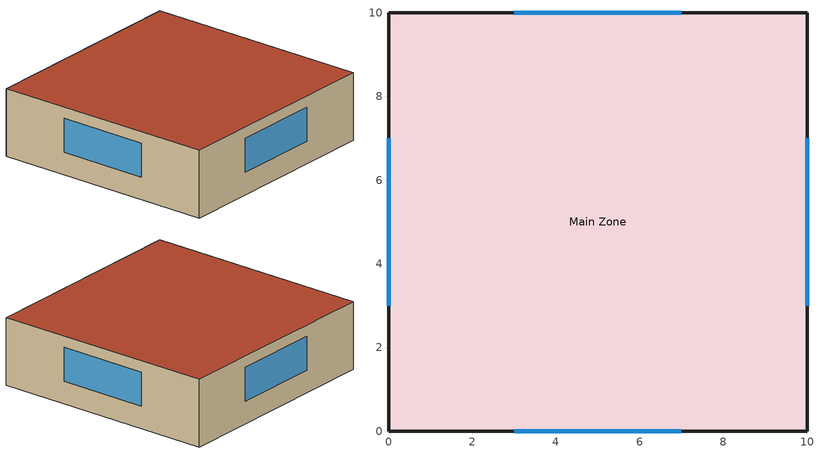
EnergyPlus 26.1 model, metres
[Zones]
Main Zone
 floor ground (Floor Construction): 0,0 0,10 10,10 10,0 z0
 wall outside (External Wall Construction): 0,10 10,10 / 0,10 0,0 10,0 10,10 z0:3
 window (Window Construction): 3,0 7,0 / 3,10 7,10 / 10,3 10,7 / 0,7 0,3 z1:2.5
 roof outside (Roof Construction): 0,0 10,0 10,10 0,10 z3
[SizingPeriod:DesignDay]
Dubai Winter 99% Design Conditions: 1, 21, WinterDesignDay, 11, 0, WetBulb, 11, 101325, 3, 180, No, No, No, ASHRAEClearSky, 0
Dubai Summer 1% Design Conditions: 7, 21, SummerDesignDay, 42, 9, , , WetBulb, 27, , , , , 101325, 3, 180, No, No, No, ASHRAEClearSky, , , , , 1
[Building]
UAE Dubai Baseline: 0, Suburbs, 0.04, 0.4, FullExteriorWithReflections, 25
[Site:Location]
Dubai World Central: 24.896, 55.161, 4, 36
[Site:GroundTemperature:BuildingSurface]
24, 24, 25, 27, 30, 32, 33, 33, 32, 30, 27, 25
[Material]
External Wall Material: MediumRough, 0.2, 1.4, 2200, 900, 0.9, 0.7, 0.7
Roof Material: MediumRough, 0.18, 1.4, 2200, 900, 0.9, 0.7, 0.7
Floor Material: MediumRough, 0.15, 1.4, 2200, 900, 0.9, 0.7, 0.7
[WindowMaterial:SimpleGlazingSystem]
Double Glazing: 2.7, 0.4, 0.3
[Construction]
External Wall Construction: External Wall Material
Roof Construction: Roof Material
Floor Construction: Floor Material
Window Construction: Double Glazing
[Zone]
Main Zone: Type=1; Multiplier=1; Ceiling Height [m]=autocalculate; Volume [m3]=autocalculate
[People]
Main Zone Occupants: Main Zone, Occupancy Schedule, People, 10, , , 0.3, 0.5, People Activity Schedule
[Lights]
Main Zone Lights: Main Zone, Lighting Schedule, LightingLevel, 800, , , 0, 0.42, 0.18, 1, General
[ElectricEquipment]
Main Zone Equipment: Main Zone, Equipment Schedule, EquipmentLevel, 1000, , , 0.3, 0, 0, General
[ZoneInfiltration:DesignFlowRate]
Main Zone Infiltration: Main Zone, Infiltration Schedule, Flow/Zone, 0.0003, 1, 0, 0, 0
[ThermostatSetpoint:DualSetpoint]
Main Zone Dual Setpoint: Heating Setpoint Schedule, Cooling Setpoint Schedule
[ZoneControl:Thermostat]
Main Zone Thermostat: Main Zone, Thermostat Control Schedule, ThermostatSetpoint:DualSetpoint, Main Zone Dual Setpoint
[Sizing:Zone]
Main Zone: SupplyAirTemperature, 14, , SupplyAirTemperature, 50, , 0.009, 0.004, , 0, 0, DesignDayWithLimit, , , , , DesignDay, , , , , , No, NeutralSupplyAir, autosize, autosize
[Zone equipment]
Main Zone: Main Zone PTAC PTAC
[ZoneHVAC:PackagedTerminalAirConditioner]
Main Zone PTAC PTAC: HVAC Availability Schedule, Main Zone PTAC PTAC Return, Main Zone PTAC PTAC Supply Inlet, OutdoorAir:Mixer, Main Zone PTAC PTAC OA Mixing Box, autosize, autosize, , , autosize, autosize, autosize, Fan:OnOff, Main Zone PTAC PTAC Supply Fan, Coil:Heating:Electric, Main Zone PTAC PTAC Heating Coil, Coil:Cooling:DX:SingleSpeed, Main Zone PTAC PTAC Cooling Coil, DrawThrough, HVACTemplate-Always 0
[Fan:OnOff]
Main Zone PTAC PTAC Supply Fan: HVACTemplate-Always 1, 0.7, 75, autosize, 0.9, 1, Main Zone PTAC PTAC Heating Coil Outlet, Main Zone PTAC PTAC Supply Inlet
[OutdoorAir:Mixer]
Main Zone PTAC PTAC OA Mixing Box: Main Zone PTAC PTAC Mixed Air Outlet, Main Zone PTAC PTAC Outside Air Inlet, Main Zone PTAC PTAC Relief Air Outlet, Main Zone PTAC PTAC Return
[Coil:Cooling:DX:SingleSpeed]
Main Zone PTAC PTAC Cooling Coil: , autosize, autosize, 3, autosize, , , Main Zone PTAC PTAC Mixed Air Outlet, Main Zone PTAC PTAC Cooling Coil Outlet, Main Zone PTAC PTAC Cooling Coil Cap-FT, Main Zone PTAC PTAC Cooling Coil Cap-FF, Main Zone PTAC PTAC Cooling Coil EIR-FT, Main Zone PTAC PTAC Cooling Coil EIR-FF, Main Zone PTAC PTAC Cooling Coil Coil PLF, , 0, 0, 0, 0, Main Zone PTAC PTAC Cooling Coil Condenser Inlet, AirCooled, 0, , 0, 0, , 10
[Coil:Heating:Electric]
Main Zone PTAC PTAC Heating Coil: , 1, autosize, Main Zone PTAC PTAC Cooling Coil Outlet, Main Zone PTAC PTAC Heating Coil Outlet
[Schedule:Compact]
Occupancy Schedule: Fraction, Through: 12/31, For: Weekdays, Until: 08:00, 0, Until: 09:00, 0.5, Until: 18:00, 1, Until: 19:00, 0.5, Until: 24:00, 0, For: Weekends WinterDesignDay Holiday AllOtherDays, Until: 24:00, 0
Lighting Schedule; Equipment Schedule: Fraction, Through: 12/31, For: Weekdays, Until: 08:00, 0.1, Until: 09:00, 0.5, Until: 18:00, 1, Until: 19:00, 0.5, Until: 24:00, 0.1, For: Weekends WinterDesignDay Holiday AllOtherDays, Until: 24:00, 0.1
Heating Setpoint Schedule: Temperature, Through: 12/31, For: AllDays, Until: 24:00, 20
Cooling Setpoint Schedule: Temperature, Through: 12/31, For: AllDays, Until: 24:00, 24
Thermostat Control Schedule: Control Type, Through: 12/31, For: AllDays, Until: 24:00, 4
HVACTemplate-Always 0: HVACTemplate Any Number, Through: 12/31, For: AllDays, Until: 24:00, 0
HVACTemplate-Always 1: HVACTemplate Any Number, Through: 12/31, For: AllDays, Until: 24:00, 1
[Schedule:Constant]
People Activity Schedule: Activity, 120
Infiltration Schedule; HVAC Availability Schedule: Fraction, 1
[Curve:Biquadratic]
Main Zone PTAC PTAC Cooling Coil Cap-FT: 0.942588, 0.00954335, 0.00068377, -0.0110427, 5.249e-06, -9.72e-06, 12.77778, 23.88889, 18, 46.11111
Main Zone PTAC PTAC Cooling Coil EIR-FT: 0.342414, 0.034885, -0.0006237, 0.00497722, 0.000437951, -0.000728028, 12.77778, 23.88889, 18, 46.11111
[Curve:Quadratic]
Main Zone PTAC PTAC Cooling Coil Cap-FF: 0.8, 0.2, 0, 0.5, 1.5
Main Zone PTAC PTAC Cooling Coil EIR-FF: 1.1552, -0.1808, 0.0256, 0.5, 1.5
Main Zone PTAC PTAC Cooling Coil Coil PLF: 0.85, 0.15, 0, 0, 1
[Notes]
UAE DUBAI HVAC BASELINE MODEL
Dubai World Central / Al Maktoum International Airport
ARE_DU_Dubai.World.Central.Intl.AP-Maktoum.Intl.AP.411945_TMYx.2007-2021.epw
Single zone
100 m2 floor area
300 m3 approximate volume
Packaged Terminal Air Conditioner
Electric heating
Cooling thermostat:
Designed as a baseline for later:
PPO / DQN HVAC optimisation
SIMULATION CONTROL
The EPW file supplied with -w is the actual weather source.
GROUND TEMPERATURE
